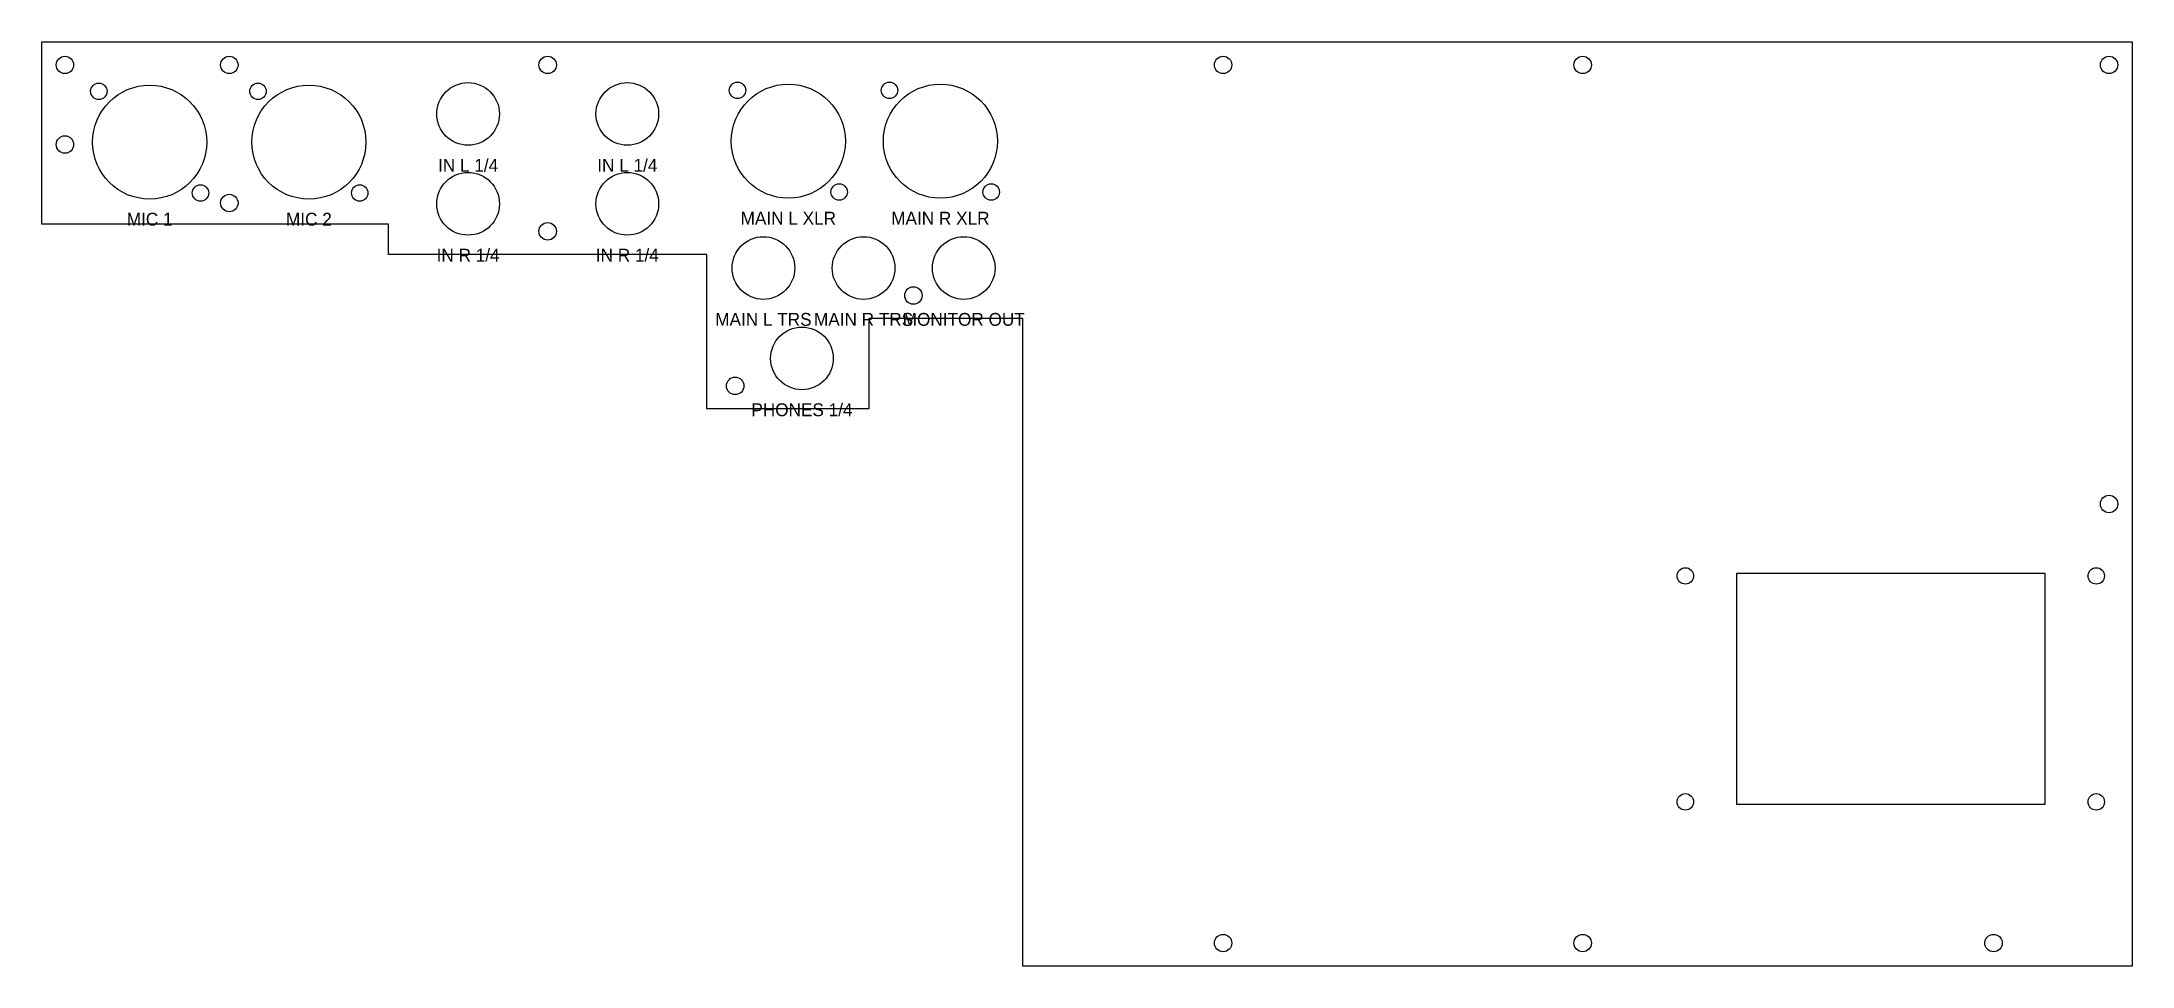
# Model space of a CAD drawing. Header units: millimetres. Extents: x 0 to 407, y -180 to 0.
import ezdxf
from ezdxf.enums import TextEntityAlignment as Align

# ---------------------------------------------------------------- set-up
doc = ezdxf.new("R2010")
doc.units = ezdxf.units.MM
for name, color, linetype in [('CUT', 1, 'Continuous'), ('LABELS', 3, 'Continuous'), ('OUTLINE', 7, 'Continuous')]:
    doc.layers.add(name, color=color, linetype=linetype)

msp = doc.modelspace()

# ---------------------------------------------------------------- linework, layer by layer
at = {"layer": 'CUT'}
msp.add_lwpolyline([(330, -103.5), (390, -103.5), (390, -148.5), (330, -148.5)], close=True, dxfattribs=at)
for centre, radius in [((4.5, -4.5), 1.7), ((36.5, -4.5), 1.7), ((98.5, -4.5), 1.7), ((230, -4.5), 1.7), ((300, -4.5), 1.7), ((402.5, -4.5), 1.7), ((11.1, -9.64), 1.6), ((42.1, -9.64), 1.6), ((83, -14.05), 6.1), ((114, -14.05), 6.1), ((135.45, -9.45), 1.6), ((165.05, -9.45), 1.6), ((21, -19.54), 11.1), ((52, -19.54), 11.1), ((145.35, -19.35), 11.1), ((174.95, -19.35), 11.1), ((4.5, -20), 1.7), ((30.9, -29.44), 1.6), ((61.9, -29.44), 1.6), ((83, -31.55), 6.1), ((114, -31.55), 6.1), ((155.25, -29.25), 1.6), ((184.85, -29.25), 1.6), ((36.5, -31.4), 1.7), ((98.5, -36.9), 1.7), ((140.5, -44.05), 6.1), ((160, -44.05), 6.1), ((179.5, -44.05), 6.1), ((169.7, -49.4), 1.7), ((148, -61.65), 6.1), ((135, -67), 1.7), ((402.5, -90), 1.7), ((320, -104), 1.6), ((400, -104), 1.6), ((320, -148), 1.6), ((400, -148), 1.6), ((230, -175.5), 1.7), ((300, -175.5), 1.7), ((380, -175.5), 1.7)]:
    msp.add_circle(centre, radius, dxfattribs=at)
at = {"layer": 'OUTLINE'}
msp.add_lwpolyline([(0, 0), (407, 0), (407, -180), (191, -180), (191, -53.9), (161, -53.9), (161, -71.5), (129.5, -71.5), (129.5, -41.4), (67.5, -41.4), (67.5, -35.5), (0, -35.5)], close=True, dxfattribs=at)

# ---------------------------------------------------------------- texts
at = {"layer": 'LABELS'}
for s, p in [('IN L 1/4', (83, -24.05)), ('IN L 1/4', (114, -24.05)), ('MIC 1', (21, -34.54)), ('MIC 2', (52, -34.54)), ('MAIN L XLR', (145.35, -34.35)), ('MAIN R XLR', (174.95, -34.35)), ('IN R 1/4', (83, -41.55)), ('IN R 1/4', (114, -41.55)), ('MAIN L TRS', (140.5, -54.05)), ('MAIN R TRS', (160, -54.05)), ('MONITOR OUT', (179.5, -54.05)), ('PHONES 1/4', (148, -71.65))]:
    msp.add_text(s, height=2.5, dxfattribs=at).set_placement(p, align=Align.MIDDLE_CENTER)

doc.saveas('drawing.dxf')
